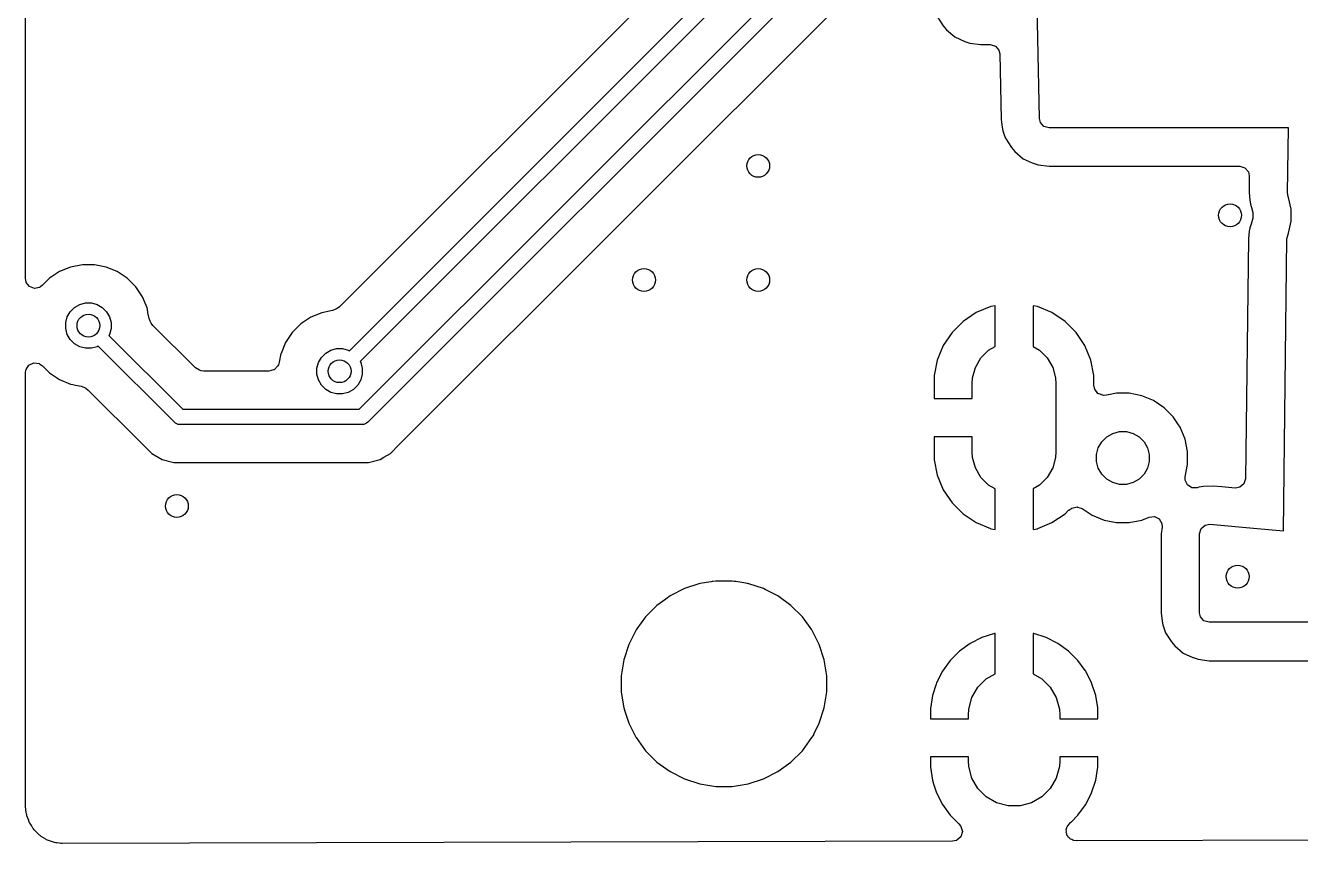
# Model space of a CAD drawing. Header units: millimetres. Extents: x 87.7 to 142.1, y -85.2 to -61.4.
# Drawn here: x 87.67 to 104.43, y -85.21 to -74.45 of the extents above; entities that cross this region are included whole.
import ezdxf

# ---------------------------------------------------------------- set-up
doc = ezdxf.new("R2010")
doc.units = ezdxf.units.MM
doc.layers.add('B.Cu', color=153, linetype='CONTINUOUS', true_color=0x4d7fc4)

msp = doc.modelspace()

# ---------------------------------------------------------------- linework, layer by layer
at = {"layer": 'B.Cu', "linetype": 'CONTINUOUS'}
for p, q in [((91.928078, -78.730499), (100.530499, -70.128078)), ((99.728422, -70.222342), (91.797946, -78.152817)), ((100.671921, -70.2695), (92.0695, -78.871921)), ((87.6733, -77.780884), (87.6733, -70.578848)), ((92.058578, -79.5), (100.430499, -71.128079)), ((100.57192, -71.2695), (92.170711, -79.670711)), ((92.59796, -79.951272), (99.382821, -73.166412)), ((100.997429, -75.678626), (100.966108, -74.2)), ((99.651386, -74.337503), (99.729171, -74.458537)), ((99.729171, -74.458537), (99.729179, -74.458548)), ((99.729179, -74.458548), (99.774923, -74.51134)), ((99.774923, -74.51134), (99.774926, -74.511343)), ((99.774926, -74.511343), (99.77493, -74.511347)), ((99.77493, -74.511347), (99.883664, -74.605567)), ((99.883664, -74.605567), (100.014541, -74.665338)), ((100.014541, -74.665338), (100.08158, -74.685023)), ((100.08158, -74.685023), (100.081584, -74.685024)), ((100.081584, -74.685024), (100.224, -74.7055)), ((100.224, -74.7055), (100.349801, -74.7055)), ((100.349801, -74.7055), (100.41684, -74.725185)), ((100.41684, -74.725185), (100.462595, -74.777989)), ((100.462595, -74.777989), (100.473773, -74.826874)), ((100.473773, -74.826874), (100.492042, -75.689333)), ((100.492042, -75.689333), (100.492043, -75.689345)), ((100.492043, -75.689345), (100.504645, -75.791297)), ((101.008607, -75.727511), (100.997429, -75.678626)), ((100.504645, -75.791297), (100.504648, -75.791315)), ((100.504648, -75.791315), (100.515821, -75.840177)), ((100.515821, -75.840177), (100.515825, -75.840191)), ((100.515825, -75.840191), (100.533435, -75.892179)), ((101.054362, -75.780315), (101.008607, -75.727511)), ((101.121401, -75.8), (101.054362, -75.780315)), ((104.265432, -75.8), (101.121401, -75.8)), ((104.254883, -76.654426), (104.265447, -75.798812)), ((104.265447, -75.798812), (104.265432, -75.8)), ((100.533435, -75.892179), (100.548788, -75.937504)), ((100.548788, -75.937504), (100.54879, -75.937507)), ((100.54879, -75.937507), (100.548791, -75.937509)), ((100.548791, -75.937509), (100.626571, -76.058537)), ((100.626571, -76.058537), (100.62658, -76.058548)), ((100.62658, -76.058548), (100.672324, -76.11134)), ((100.672324, -76.11134), (100.672327, -76.111343)), ((100.672327, -76.111343), (100.672331, -76.111347)), ((100.672331, -76.111347), (100.781065, -76.205567)), ((100.781065, -76.205567), (100.781068, -76.205568)), ((100.781068, -76.205568), (100.781069, -76.205569)), ((100.781069, -76.205569), (100.900831, -76.260264)), ((100.900831, -76.260264), (100.911942, -76.265338)), ((100.911942, -76.265338), (100.978981, -76.285023)), ((100.978981, -76.285023), (100.978985, -76.285024)), ((100.978985, -76.285024), (101.121401, -76.3055)), ((101.121401, -76.3055), (103.628112, -76.3055)), ((103.628112, -76.3055), (103.695151, -76.325185)), ((103.695151, -76.325185), (103.740906, -76.377989)), ((103.740906, -76.377989), (103.752103, -76.43103)), ((103.752103, -76.43103), (103.749422, -76.648194)), ((103.749422, -76.648194), (103.758497, -76.749987)), ((104.264312, -76.703405), (104.254883, -76.654426)), ((104.269737, -76.716501), (104.264312, -76.703405)), ((104.300499, -76.871151), (104.269737, -76.716501)), ((103.758497, -76.749987), (103.758498, -76.749998)), ((103.758498, -76.749998), (103.767923, -76.798954)), ((103.767923, -76.798954), (103.767927, -76.798973)), ((103.767927, -76.798973), (103.774574, -76.821129)), ((103.774574, -76.821129), (103.77742, -76.832564)), ((103.77742, -76.832564), (103.780188, -76.84648)), ((103.780188, -76.84648), (103.797433, -76.91084)), ((104.3005, -76.871153), (104.300499, -76.871151)), ((104.3005, -76.871156), (104.3005, -76.871153)), ((104.3005, -77.02884), (104.3005, -76.871156)), ((103.797433, -76.989156), (103.777164, -77.064803)), ((103.797433, -76.91084), (103.797433, -76.989156)), ((104.269737, -77.183495), (104.3005, -77.02884)), ((103.752231, -77.158888), (103.74194, -77.254317)), ((103.760053, -77.120798), (103.752231, -77.158888)), ((103.76166, -77.112976), (103.760053, -77.120798)), ((103.775609, -77.067496), (103.76166, -77.112976)), ((103.777164, -77.064803), (103.775609, -77.067496)), ((104.2474, -77.26057), (104.256828, -77.214658)), ((104.256828, -77.214658), (104.269737, -77.183495)), ((103.741939, -77.254329), (103.702943, -80.412975)), ((103.74194, -77.254317), (103.741939, -77.254329)), ((104.2, -81.1), (104.2474, -77.26057)), ((88.120807, -77.690613), (87.989708, -77.778211)), ((88.120824, -77.690603), (88.120807, -77.690613)), ((88.120833, -77.690598), (88.120824, -77.690603)), ((88.266496, -77.630264), (88.120833, -77.690598)), ((88.266527, -77.630257), (88.266496, -77.630264)), ((88.421153, -77.5995), (88.266527, -77.630257)), ((88.421155, -77.5995), (88.421153, -77.5995)), ((88.421158, -77.5995), (88.421155, -77.5995)), ((88.578842, -77.5995), (88.421158, -77.5995)), ((88.578845, -77.5995), (88.578842, -77.5995)), ((88.578847, -77.5995), (88.578845, -77.5995)), ((88.733471, -77.630257), (88.578847, -77.5995)), ((88.733502, -77.630264), (88.733471, -77.630257)), ((88.879165, -77.690598), (88.733502, -77.630264)), ((88.879172, -77.690602), (88.879165, -77.690598)), ((88.879185, -77.690609), (88.879172, -77.690602)), ((88.87919, -77.690612), (88.879185, -77.690609)), ((88.879191, -77.690613), (88.87919, -77.690612)), ((89.01029, -77.778211), (88.879191, -77.690613)), ((87.681113, -77.824204), (87.6733, -77.780884)), ((87.683797, -77.831402), (87.681113, -77.824204)), ((87.683799, -77.831406), (87.683797, -77.831402)), ((87.72567, -77.88734), (87.683799, -77.831406)), ((87.791135, -77.911756), (87.72567, -77.88734)), ((87.869332, -77.891485), (87.859408, -77.896904)), ((87.897586, -77.870334), (87.869332, -77.891485)), ((87.897587, -77.870331), (87.897586, -77.870334)), ((87.989701, -77.778217), (87.897587, -77.870331)), ((87.989707, -77.778212), (87.989701, -77.778217)), ((87.989708, -77.778211), (87.989707, -77.778212)), ((89.010291, -77.778212), (89.01029, -77.778211)), ((89.010297, -77.778217), (89.010291, -77.778212)), ((89.121781, -77.889701), (89.010297, -77.778217)), ((89.121786, -77.889707), (89.121781, -77.889701)), ((89.121789, -77.889711), (89.121786, -77.889707)), ((89.20939, -78.020814), (89.121789, -77.889711)), ((87.859408, -77.896904), (87.791135, -77.911756)), ((89.209397, -78.020827), (89.20939, -78.020814)), ((89.269735, -78.166498), (89.209397, -78.020827)), ((88.222836, -78.285195), (88.261994, -78.217372)), ((88.261994, -78.217372), (88.317372, -78.161994)), ((88.317372, -78.161994), (88.385195, -78.122836)), ((88.385195, -78.122836), (88.460842, -78.102567)), ((88.460842, -78.102567), (88.539158, -78.102567)), ((88.539158, -78.102567), (88.614805, -78.122836)), ((88.614805, -78.122836), (88.682628, -78.161994)), ((88.682628, -78.161994), (88.738006, -78.217372)), ((88.738006, -78.217372), (88.777164, -78.285195)), ((89.269737, -78.166503), (89.269735, -78.166498)), ((89.274382, -78.189854), (89.269737, -78.166503)), ((89.282268, -78.229499), (89.274382, -78.189854)), ((89.28242, -78.230264), (89.282268, -78.229499)), ((89.294424, -78.290613), (89.28242, -78.230264)), ((91.566475, -78.230272), (91.420833, -78.290598)), ((91.566493, -78.230265), (91.566475, -78.230272)), ((91.566498, -78.230264), (91.566493, -78.230265)), ((91.566508, -78.230261), (91.566498, -78.230264)), ((91.566509, -78.23026), (91.566508, -78.230261)), ((91.566515, -78.230259), (91.566509, -78.23026)), ((91.705363, -78.20264), (91.566515, -78.230259)), ((91.740599, -78.189854), (91.705363, -78.20264)), ((91.769693, -78.173967), (91.740599, -78.189854)), ((91.797946, -78.152817), (91.769693, -78.173967)), ((100.164632, -78.229504), (99.992657, -78.344415)), ((100.164635, -78.229502), (100.164632, -78.229504)), ((100.355735, -78.150345), (100.164635, -78.229502)), ((100.355736, -78.150345), (100.355735, -78.150345)), ((100.411998, -78.139154), (100.355736, -78.150345)), ((100.412, -78.139156), (100.411998, -78.139154)), ((100.412, -78.674685), (100.412, -78.139156)), ((100.968261, -78.150345), (100.912, -78.139154)), ((100.912, -78.139154), (100.912, -78.674685)), ((100.968263, -78.150345), (100.968261, -78.150345)), ((101.159363, -78.229502), (100.968263, -78.150345)), ((101.159366, -78.229504), (101.159363, -78.229502)), ((101.159368, -78.229505), (101.159366, -78.229504)), ((101.331335, -78.34441), (101.159368, -78.229505)), ((88.202567, -78.360842), (88.222836, -78.285195)), ((88.202567, -78.439158), (88.202567, -78.360842)), ((88.777164, -78.285195), (88.797433, -78.360842)), ((88.797433, -78.360842), (88.797433, -78.439158)), ((89.297358, -78.305362), (89.294424, -78.290613)), ((89.310144, -78.340599), (89.297358, -78.305362)), ((89.326031, -78.369693), (89.310144, -78.340599)), ((89.347181, -78.397946), (89.326031, -78.369693)), ((89.905004, -78.955769), (89.347181, -78.397946)), ((91.289701, -78.378217), (91.178217, -78.489701)), ((91.289707, -78.378212), (91.289701, -78.378217)), ((91.289708, -78.378211), (91.289707, -78.378212)), ((91.420807, -78.290613), (91.289708, -78.378211)), ((91.420824, -78.290603), (91.420807, -78.290613)), ((91.420833, -78.290598), (91.420824, -78.290603)), ((99.992654, -78.344417), (99.846417, -78.490654)), ((99.992657, -78.344415), (99.992654, -78.344417)), ((101.331339, -78.344413), (101.331335, -78.34441)), ((101.331341, -78.344415), (101.331339, -78.344413)), ((101.331344, -78.344417), (101.331341, -78.344415)), ((101.477581, -78.490654), (101.331344, -78.344417)), ((88.222836, -78.514805), (88.202567, -78.439158)), ((88.261994, -78.582628), (88.222836, -78.514805)), ((88.777164, -78.514805), (88.7695, -78.528078)), ((88.7695, -78.528078), (89.741421, -79.5)), ((88.797433, -78.439158), (88.777164, -78.514805)), ((91.178211, -78.489708), (91.090613, -78.620807)), ((91.178212, -78.489707), (91.178211, -78.489708)), ((91.178217, -78.489701), (91.178212, -78.489707)), ((99.846415, -78.490657), (99.731504, -78.662632)), ((99.846417, -78.490654), (99.846415, -78.490657)), ((101.477583, -78.490657), (101.477581, -78.490654)), ((101.477586, -78.49066), (101.477583, -78.490657)), ((101.477589, -78.490664), (101.477586, -78.49066)), ((101.592494, -78.662631), (101.477589, -78.490664)), ((88.317372, -78.638006), (88.261994, -78.582628)), ((88.385195, -78.677164), (88.317372, -78.638006)), ((88.460842, -78.697433), (88.385195, -78.677164)), ((88.539158, -78.697433), (88.460842, -78.697433)), ((88.614805, -78.677164), (88.539158, -78.697433)), ((88.628078, -78.6695), (88.614805, -78.677164)), ((89.629289, -79.67071), (88.628078, -78.6695)), ((91.090598, -78.620833), (91.030272, -78.766475)), ((91.090603, -78.620824), (91.090598, -78.620833)), ((91.090613, -78.620807), (91.090603, -78.620824)), ((91.617372, -78.761994), (91.685195, -78.722836)), ((91.685195, -78.722836), (91.760842, -78.702567)), ((91.760842, -78.702567), (91.839158, -78.702567)), ((91.839158, -78.702567), (91.914805, -78.722836)), ((91.914805, -78.722836), (91.928078, -78.730499)), ((99.731502, -78.662635), (99.65235, -78.853725)), ((99.731504, -78.662632), (99.731502, -78.662635)), ((100.225656, -78.825181), (100.327181, -78.723656)), ((100.327181, -78.723656), (100.412, -78.674685)), ((100.912, -78.674685), (100.996819, -78.723656)), ((100.996819, -78.723656), (101.098344, -78.825181)), ((101.592499, -78.662641), (101.592494, -78.662631)), ((101.671649, -78.853725), (101.592499, -78.662641)), ((87.719277, -78.918009), (87.782831, -78.88898)), ((87.782831, -78.88898), (87.851986, -78.898918)), ((87.851986, -78.898918), (87.858972, -78.902108)), ((91.007247, -78.882204), (90.995505, -78.915488)), ((91.030259, -78.766513), (91.007247, -78.882204)), ((91.030264, -78.766499), (91.030259, -78.766513)), ((91.030272, -78.766475), (91.030264, -78.766499)), ((91.502567, -78.960842), (91.522836, -78.885195)), ((91.522836, -78.885195), (91.561994, -78.817372)), ((91.561994, -78.817372), (91.617372, -78.761994)), ((92.0695, -78.871921), (92.077164, -78.885195)), ((92.077164, -78.885195), (92.097433, -78.960842)), ((99.652342, -78.853758), (99.612, -79.056574)), ((99.65235, -78.853725), (99.652342, -78.853758)), ((100.153866, -78.949524), (100.225656, -78.825181)), ((101.098344, -78.825181), (101.170134, -78.949524)), ((101.671651, -78.853733), (101.671649, -78.853725)), ((101.671654, -78.853752), (101.671651, -78.853733)), ((101.671656, -78.853757), (101.671654, -78.853752)), ((101.711408, -79.053608), (101.671656, -78.853757)), ((87.6733, -79.02257), (87.678321, -78.987643)), ((87.6733, -83.002507), (87.6733, -79.02257)), ((87.678321, -78.987643), (87.681507, -78.97679)), ((87.681507, -78.97679), (87.719277, -78.918009)), ((87.858972, -78.902108), (87.895139, -78.927218)), ((87.895139, -78.927218), (87.989707, -79.021786)), ((87.989707, -79.021786), (87.989711, -79.021789)), ((87.989711, -79.021789), (88.120814, -79.10939)), ((89.957749, -78.987065), (89.905004, -78.955769)), ((89.982991, -78.994477), (89.957749, -78.987065)), ((90.017927, -78.9995), (89.982991, -78.994477)), ((90.872003, -78.9995), (90.017927, -78.9995)), ((90.933375, -78.983247), (90.872003, -78.9995)), ((90.93974, -78.979621), (90.933375, -78.983247)), ((90.939742, -78.979621), (90.93974, -78.979621)), ((90.939743, -78.979619), (90.939742, -78.979621)), ((90.939755, -78.979613), (90.939743, -78.979619)), ((90.988258, -78.929342), (90.939755, -78.979613)), ((90.995505, -78.915488), (90.988258, -78.929342)), ((91.502567, -79.039158), (91.502567, -78.960842)), ((91.522836, -79.114805), (91.502567, -79.039158)), ((92.097433, -79.039158), (92.077164, -79.114805)), ((92.097433, -78.960842), (92.097433, -79.039158)), ((99.612, -79.056574), (99.612, -79.056579)), ((99.612, -79.056579), (99.612, -79.36)), ((100.116705, -79.088211), (100.153866, -78.949524)), ((101.170134, -78.949524), (101.207295, -79.088211)), ((101.711909, -79.055843), (101.711408, -79.053608)), ((101.712, -79.056581), (101.711909, -79.055843)), ((101.712, -79.182229), (101.712, -79.056581)), ((88.120814, -79.10939), (88.120827, -79.109397)), ((88.120827, -79.109397), (88.266498, -79.169735)), ((88.266498, -79.169735), (88.266503, -79.169737)), ((88.266503, -79.169737), (88.293474, -79.175101)), ((88.293474, -79.175101), (88.331099, -79.182586)), ((88.331099, -79.182586), (88.331123, -79.18259)), ((88.331123, -79.18259), (88.331147, -79.182595)), ((88.331147, -79.182595), (88.404364, -79.197159)), ((88.404364, -79.197159), (88.437644, -79.208901)), ((88.437644, -79.208901), (88.467021, -79.224268)), ((88.467021, -79.224268), (88.497227, -79.246462)), ((91.561994, -79.182628), (91.522836, -79.114805)), ((91.617372, -79.238006), (91.561994, -79.182628)), ((92.038006, -79.182628), (91.982628, -79.238006)), ((92.077164, -79.114805), (92.038006, -79.182628)), ((100.112, -79.16), (100.116705, -79.088211)), ((100.112, -79.36), (100.112, -79.16)), ((101.207295, -79.088211), (101.212, -79.16)), ((101.212, -79.16), (101.212, -80.06)), ((101.719061, -79.223476), (101.712, -79.182229)), ((101.722727, -79.233868), (101.719061, -79.223476)), ((101.763592, -79.290539), (101.722727, -79.233868)), ((88.497227, -79.246462), (89.214085, -79.96332)), ((91.685195, -79.277164), (91.617372, -79.238006)), ((91.760842, -79.297433), (91.685195, -79.277164)), ((91.839158, -79.297433), (91.760842, -79.297433)), ((91.914805, -79.277164), (91.839158, -79.297433)), ((91.982628, -79.238006), (91.914805, -79.277164)), ((99.612, -79.36), (100.112, -79.36)), ((101.804963, -79.306815), (101.763592, -79.290539)), ((101.808082, -79.309239), (101.804963, -79.306815)), ((101.812016, -79.309591), (101.808082, -79.309239)), ((101.828611, -79.31612), (101.812016, -79.309591)), ((101.842434, -79.317357), (101.828611, -79.31612)), ((101.877673, -79.315469), (101.842434, -79.317357)), ((101.89829, -79.311368), (101.877673, -79.315469)), ((101.904553, -79.310123), (101.89829, -79.311368)), ((102.008229, -79.2895), (101.904553, -79.310123)), ((102.008233, -79.2895), (102.008229, -79.2895)), ((102.175767, -79.2895), (102.008233, -79.2895)), ((102.175771, -79.2895), (102.175767, -79.2895)), ((102.175773, -79.2895), (102.175771, -79.2895)), ((102.340056, -79.322178), (102.175773, -79.2895)), ((102.340083, -79.322184), (102.340056, -79.322178)), ((102.494856, -79.386292), (102.340083, -79.322184)), ((102.634164, -79.479374), (102.494856, -79.386292)), ((89.741421, -79.5), (92.058578, -79.5)), ((102.752623, -79.597833), (102.634164, -79.479374)), ((89.644442, -79.683147), (89.629289, -79.67071)), ((89.655, -79.68752), (89.644442, -79.683147)), ((89.680491, -79.698079), (89.655, -79.68752)), ((89.7, -79.7), (89.680491, -79.698079)), ((92.1, -79.7), (89.7, -79.7)), ((92.119509, -79.698079), (92.1, -79.7)), ((92.155557, -79.683147), (92.119509, -79.698079)), ((92.170711, -79.670711), (92.155557, -79.683147)), ((102.752626, -79.597837), (102.752623, -79.597833)), ((102.814537, -79.690494), (102.752626, -79.597837)), ((102.845703, -79.737137), (102.814537, -79.690494)), ((102.909816, -79.891918), (102.845703, -79.737137)), ((99.612, -79.86), (99.612, -80.163424)), ((100.112, -79.86), (99.612, -79.86)), ((100.112, -80.06), (100.112, -79.86)), ((101.814326, -79.926933), (101.878933, -79.862326)), ((101.878933, -79.862326), (101.958061, -79.816642)), ((101.958061, -79.816642), (102.046316, -79.792994)), ((102.046316, -79.792994), (102.137684, -79.792994)), ((102.137684, -79.792994), (102.225939, -79.816642)), ((102.225939, -79.816642), (102.305067, -79.862326)), ((102.305067, -79.862326), (102.369674, -79.926933)), ((102.9425, -80.056233), (102.909816, -79.891918)), ((89.214085, -79.96332), (89.214106, -79.963342)), ((89.214106, -79.963342), (89.215149, -79.964385)), ((89.215149, -79.964385), (89.219479, -79.968715)), ((89.219479, -79.968715), (89.21948, -79.968716)), ((89.21948, -79.968716), (89.331284, -80.08052)), ((92.468716, -80.08052), (92.58052, -79.968716)), ((92.58052, -79.968715), (92.597956, -79.951279)), ((92.58052, -79.968716), (92.58052, -79.968715)), ((92.597956, -79.951279), (92.59796, -79.951272)), ((100.116705, -80.131789), (100.112, -80.06)), ((101.212, -80.06), (101.207295, -80.131789)), ((101.744994, -80.094316), (101.768642, -80.006061)), ((101.768642, -80.006061), (101.814326, -79.926933)), ((102.369674, -79.926933), (102.415358, -80.006061)), ((102.415358, -80.006061), (102.439006, -80.094316)), ((102.9425, -80.223767), (102.9425, -80.056233)), ((89.331284, -80.08052), (89.417442, -80.130263)), ((89.417442, -80.130263), (89.468215, -80.159577)), ((89.468215, -80.159577), (89.620942, -80.2005)), ((89.620942, -80.2005), (89.620943, -80.2005)), ((89.620943, -80.2005), (92.01138, -80.2005)), ((92.01138, -80.2005), (92.011443, -80.200501)), ((92.011443, -80.200501), (92.013347, -80.200501)), ((92.013347, -80.200501), (92.020943, -80.200501)), ((92.020943, -80.200501), (92.179054, -80.200501)), ((92.179054, -80.200501), (92.179057, -80.200501)), ((92.179057, -80.200501), (92.331785, -80.159577)), ((92.331785, -80.159577), (92.382558, -80.130263)), ((92.382558, -80.130263), (92.468716, -80.08052)), ((99.612, -80.163424), (99.652342, -80.36624)), ((100.153866, -80.270476), (100.116705, -80.131789)), ((101.207295, -80.131789), (101.170134, -80.270476)), ((101.744994, -80.185684), (101.744994, -80.094316)), ((101.768642, -80.273939), (101.744994, -80.185684)), ((102.439006, -80.185684), (102.415358, -80.273939)), ((102.439006, -80.094316), (102.439006, -80.185684)), ((102.909829, -80.388011), (102.9425, -80.223767)), ((99.652342, -80.36624), (99.652346, -80.366259)), ((99.652346, -80.366259), (99.652348, -80.366266)), ((99.652348, -80.366266), (99.65235, -80.366274)), ((99.65235, -80.366274), (99.683381, -80.441188)), ((100.225656, -80.394819), (100.153866, -80.270476)), ((100.327181, -80.496344), (100.225656, -80.394819)), ((101.098344, -80.394819), (100.996819, -80.496344)), ((101.170134, -80.270476), (101.098344, -80.394819)), ((101.814326, -80.353067), (101.768642, -80.273939)), ((101.878933, -80.417674), (101.814326, -80.353067)), ((102.369674, -80.353067), (102.305067, -80.417674)), ((102.415358, -80.273939), (102.369674, -80.353067)), ((102.908949, -80.431442), (102.909829, -80.388011)), ((99.683381, -80.441188), (99.731502, -80.557363)), ((99.731502, -80.557363), (99.731504, -80.557366)), ((99.731504, -80.557366), (99.731505, -80.557368)), ((99.731505, -80.557368), (99.84641, -80.729335)), ((100.412, -80.545314), (100.327181, -80.496344)), ((100.412, -81.080841), (100.412, -80.545314)), ((100.996819, -80.496344), (100.912, -80.545314)), ((100.912, -80.545314), (100.912, -81.080841)), ((101.958061, -80.463358), (101.878933, -80.417674)), ((102.046316, -80.487006), (101.958061, -80.463358)), ((102.137684, -80.487006), (102.046316, -80.487006)), ((102.225939, -80.463358), (102.137684, -80.487006)), ((102.305067, -80.417674), (102.225939, -80.463358)), ((102.938798, -80.494615), (102.908949, -80.431442)), ((102.998062, -80.531622), (102.938798, -80.494615)), ((103.067926, -80.530714), (102.998062, -80.531622)), ((103.087518, -80.524683), (103.067926, -80.530714)), ((103.087519, -80.524682), (103.087518, -80.524683)), ((103.087522, -80.524682), (103.087519, -80.524682)), ((103.150257, -80.513985), (103.087522, -80.524682)), ((103.150258, -80.513984), (103.150257, -80.513985)), ((103.150264, -80.513984), (103.150258, -80.513984)), ((103.280976, -80.508868), (103.150264, -80.513984)), ((103.280988, -80.508869), (103.280976, -80.508868)), ((103.28099, -80.508869), (103.280988, -80.508869)), ((103.391743, -80.518937), (103.28099, -80.508869)), ((103.567726, -80.534935), (103.391743, -80.518937)), ((103.629067, -80.524866), (103.567726, -80.534935)), ((103.682432, -80.479766), (103.629067, -80.524866)), ((103.702943, -80.412975), (103.682432, -80.479766)), ((99.84641, -80.729335), (99.846413, -80.729339)), ((99.846413, -80.729339), (99.846415, -80.729341)), ((99.846415, -80.729341), (99.846417, -80.729344)), ((99.846417, -80.729344), (99.992654, -80.875581)), ((99.992654, -80.875581), (99.992657, -80.875583)), ((99.992657, -80.875583), (99.99266, -80.875586)), ((99.99266, -80.875586), (99.992664, -80.875589)), ((99.992664, -80.875589), (100.164631, -80.990494)), ((101.159368, -80.990494), (101.331334, -80.87559)), ((101.331334, -80.87559), (101.379227, -80.827695)), ((101.379227, -80.827695), (101.382639, -80.825142)), ((101.382639, -80.825142), (101.407476, -80.806548)), ((101.407476, -80.806548), (101.421201, -80.799053)), ((101.421201, -80.799053), (101.48947, -80.784202)), ((101.48947, -80.784202), (101.496798, -80.784726)), ((101.496798, -80.784726), (101.556843, -80.805308)), ((101.556843, -80.805308), (101.662029, -80.87559)), ((101.662029, -80.87559), (101.689137, -80.893703)), ((101.689137, -80.893703), (101.843918, -80.957816)), ((102.436641, -80.917819), (102.506107, -80.910351)), ((102.506107, -80.910351), (102.568586, -80.941625)), ((100.164631, -80.990494), (100.164641, -80.990499)), ((100.164641, -80.990499), (100.35166, -81.067965)), ((100.35166, -81.067965), (100.354222, -81.069134)), ((100.354222, -81.069134), (100.355722, -81.069648)), ((100.355722, -81.069648), (100.355723, -81.069648)), ((100.355723, -81.069648), (100.355725, -81.069649)), ((100.355725, -81.069649), (100.412, -81.080842)), ((100.912, -81.080842), (100.968274, -81.069649)), ((100.968274, -81.069649), (100.968275, -81.069648)), ((100.968275, -81.069648), (100.968277, -81.069648)), ((100.968277, -81.069648), (100.969772, -81.069135)), ((100.969772, -81.069135), (100.972326, -81.06797)), ((100.972326, -81.06797), (101.159358, -80.990499)), ((101.159358, -80.990499), (101.159368, -80.990494)), ((101.843918, -80.957816), (102.008203, -80.990494)), ((102.008203, -80.990494), (102.008228, -80.990499)), ((102.008228, -80.990499), (102.008232, -80.9905)), ((102.008232, -80.9905), (102.008233, -80.9905)), ((102.008233, -80.9905), (102.175768, -80.9905)), ((102.175768, -80.9905), (102.175769, -80.990499)), ((102.175769, -80.990499), (102.340082, -80.957816)), ((102.340082, -80.957816), (102.436641, -80.917819)), ((102.568586, -80.941625), (102.604239, -81.001714)), ((102.606829, -81.050026), (102.5945, -81.13578)), ((102.604239, -81.001714), (102.606829, -81.050026)), ((103.1, -81.135784), (103.119685, -81.068745)), ((103.119685, -81.068745), (103.172489, -81.02299)), ((103.172489, -81.02299), (103.235224, -81.012293)), ((103.235224, -81.012293), (103.856195, -81.068745)), ((103.856195, -81.068745), (104.199999, -81.1)), ((100.412, -81.080842), (100.412, -81.080841)), ((100.912, -81.080841), (100.912, -81.080842)), ((102.5945, -81.13578), (102.5945, -81.135784)), ((102.5945, -81.135784), (102.5945, -82.176)), ((103.1, -82.176), (103.1, -81.135784)), ((104.199999, -81.1), (104.199999, -81.099999)), ((104.199999, -81.099999), (104.2, -81.1)), ((96.331782, -81.857245), (96.142382, -81.953749)), ((96.533963, -81.791552), (96.331782, -81.857245)), ((96.684282, -81.767744), (96.533963, -81.791552)), ((96.695242, -81.766008), (96.684282, -81.767744)), ((96.704976, -81.764466), (96.695242, -81.766008)), ((96.743909, -81.7583), (96.704976, -81.764466)), ((96.743913, -81.7583), (96.743909, -81.7583)), ((96.956487, -81.7583), (96.743913, -81.7583)), ((96.95649, -81.7583), (96.956487, -81.7583)), ((96.985689, -81.762924), (96.95649, -81.7583)), ((97.005157, -81.766008), (96.985689, -81.762924)), ((97.112704, -81.783042), (97.005157, -81.766008)), ((97.156799, -81.790026), (97.112704, -81.783042)), ((97.161562, -81.7904), (97.156799, -81.790026)), ((97.170752, -81.79257), (97.161562, -81.7904)), ((97.175274, -81.794423), (97.170752, -81.79257)), ((97.27175, -81.82577), (97.175274, -81.794423)), ((97.368612, -81.857243), (97.27175, -81.82577)), ((97.368613, -81.857243), (97.368612, -81.857243)), ((97.368614, -81.857244), (97.368613, -81.857243)), ((97.39044, -81.868365), (97.368614, -81.857244)), ((97.390445, -81.868367), (97.39044, -81.868365)), ((97.47972, -81.913855), (97.390445, -81.868367)), ((97.55802, -81.953751), (97.47972, -81.913855)), ((95.97041, -82.078692), (95.820092, -82.22901)), ((96.085572, -81.995023), (95.97041, -82.078692)), ((96.142379, -81.953751), (96.085572, -81.995023)), ((96.142382, -81.953749), (96.142379, -81.95375)), ((96.142379, -81.95375), (96.142379, -81.953751)), ((97.729986, -82.07869), (97.55802, -81.953751)), ((97.729988, -82.078692), (97.729986, -82.07869)), ((97.880312, -82.229016), (97.729988, -82.078692)), ((95.82009, -82.229013), (95.706423, -82.385465)), ((95.820092, -82.22901), (95.82009, -82.229013)), ((98.0049, -82.400499), (97.880312, -82.229016)), ((102.5945, -82.176), (102.594501, -82.176009)), ((102.594501, -82.176009), (102.606052, -82.28345)), ((103.111206, -82.227511), (103.1, -82.176)), ((103.156961, -82.280315), (103.111206, -82.227511)), ((95.695149, -82.400982), (95.598645, -82.59038)), ((95.706423, -82.385465), (95.695149, -82.400982)), ((98.004902, -82.400503), (98.0049, -82.400499)), ((98.005248, -82.400979), (98.004902, -82.400503)), ((98.005249, -82.400981), (98.005248, -82.400979)), ((98.005251, -82.400984), (98.005249, -82.400981)), ((98.101757, -82.590388), (98.005251, -82.400984)), ((102.606052, -82.28345), (102.606054, -82.283462)), ((102.606054, -82.283462), (102.61726, -82.334972)), ((102.61726, -82.334972), (102.651383, -82.437497)), ((103.224, -82.3), (103.156961, -82.280315)), ((105.176, -82.3), (103.224, -82.3)), ((100.085471, -82.579197), (99.945402, -82.680961)), ((100.239744, -82.50059), (100.085471, -82.579197)), ((100.404393, -82.447092), (100.239744, -82.50059)), ((100.404406, -82.447088), (100.404393, -82.447092)), ((100.40441, -82.447087), (100.404406, -82.447088)), ((100.404418, -82.447085), (100.40441, -82.447087)), ((100.404422, -82.447084), (100.404418, -82.447085)), ((100.404429, -82.447083), (100.404422, -82.447084)), ((100.411998, -82.445884), (100.404429, -82.447083)), ((100.411999, -82.445884), (100.411998, -82.445884)), ((100.412, -82.445884), (100.411999, -82.445884)), ((100.412, -82.977444), (100.412, -82.445884)), ((100.919581, -82.447085), (100.912, -82.445884)), ((100.912, -82.445884), (100.912, -82.977444)), ((100.919589, -82.447087), (100.919581, -82.447085)), ((100.919599, -82.44709), (100.919589, -82.447087)), ((100.919605, -82.447092), (100.919599, -82.44709)), ((101.084254, -82.50059), (100.919605, -82.447092)), ((101.084257, -82.500591), (101.084254, -82.50059)), ((101.238524, -82.579195), (101.084257, -82.500591)), ((101.238526, -82.579196), (101.238524, -82.579195)), ((101.238527, -82.579197), (101.238526, -82.579196)), ((101.378596, -82.680961), (101.238527, -82.579197)), ((102.651383, -82.437497), (102.651386, -82.437503)), ((102.651386, -82.437503), (102.729171, -82.558537)), ((102.729171, -82.558537), (102.729179, -82.558548)), ((102.729179, -82.558548), (102.774923, -82.61134)), ((95.598645, -82.59038), (95.532952, -82.792559)), ((98.167446, -82.792557), (98.101757, -82.590388)), ((99.945402, -82.680961), (99.822961, -82.803402)), ((101.501037, -82.803402), (101.378596, -82.680961)), ((102.774923, -82.61134), (102.774926, -82.611343)), ((102.774926, -82.611343), (102.77493, -82.611347)), ((102.77493, -82.611347), (102.883664, -82.705567)), ((102.883664, -82.705567), (102.883667, -82.705568)), ((102.883667, -82.705568), (102.883668, -82.705569)), ((102.883668, -82.705569), (103.011166, -82.763797)), ((95.532952, -82.792559), (95.4997, -83.002507)), ((98.2007, -83.002513), (98.167446, -82.792557)), ((99.822961, -82.803402), (99.721197, -82.943471)), ((101.596264, -82.934474), (101.501037, -82.803402)), ((103.011166, -82.763797), (103.014541, -82.765338)), ((103.014541, -82.765338), (103.08158, -82.785023)), ((103.08158, -82.785023), (103.081584, -82.785024)), ((103.081584, -82.785024), (103.224, -82.8055)), ((103.224, -82.8055), (105.17599, -82.8055)), ((87.6733, -84.701728), (87.6733, -83.002507)), ((95.4997, -83.002507), (95.4997, -83.215091)), ((98.2007, -83.215087), (98.2007, -83.002513)), ((99.721195, -82.943475), (99.642591, -83.097742)), ((99.721196, -82.943473), (99.721195, -82.943475)), ((99.721197, -82.943471), (99.721196, -82.943473)), ((100.185988, -83.154743), (100.296743, -83.043988)), ((100.296743, -83.043988), (100.412, -82.977444)), ((100.912, -82.977444), (101.027257, -83.043988)), ((101.027257, -83.043988), (101.138012, -83.154743)), ((101.602804, -82.943475), (101.596264, -82.934474)), ((101.681408, -83.097742), (101.602804, -82.943475)), ((95.4997, -83.215091), (95.529653, -83.404205)), ((98.167446, -83.425043), (98.2007, -83.215087)), ((99.637047, -83.114805), (99.589084, -83.262414)), ((99.642591, -83.097742), (99.637047, -83.114805)), ((100.107672, -83.29039), (100.185988, -83.154743)), ((101.138012, -83.154743), (101.216328, -83.29039)), ((101.734914, -83.262415), (101.681408, -83.097742)), ((95.529653, -83.404205), (95.532952, -83.425034)), ((99.589084, -83.262414), (99.562, -83.433423)), ((100.067133, -83.441684), (100.107672, -83.29039)), ((101.216328, -83.29039), (101.256867, -83.441684)), ((101.760671, -83.425039), (101.734914, -83.262415)), ((95.532952, -83.425034), (95.532955, -83.425046)), ((95.532955, -83.425046), (95.550973, -83.480503)), ((95.550973, -83.480503), (95.550974, -83.480503)), ((95.550974, -83.480503), (95.598645, -83.627218)), ((98.101757, -83.627212), (98.167446, -83.425043)), ((99.562, -83.433423), (99.562, -83.433428)), ((99.562, -83.433428), (99.562, -83.57)), ((99.562, -83.57), (100.062, -83.57)), ((100.062, -83.52), (100.067133, -83.441684)), ((100.062, -83.57), (100.062, -83.52)), ((101.256867, -83.441684), (101.262, -83.52)), ((101.262, -83.52), (101.262, -83.57)), ((101.262, -83.57), (101.762, -83.57)), ((101.762, -83.433428), (101.760671, -83.425039)), ((101.762, -83.57), (101.762, -83.433428)), ((95.598645, -83.627218), (95.691732, -83.809911)), ((98.03393, -83.760329), (98.101757, -83.627212)), ((95.691732, -83.809911), (95.695151, -83.81662)), ((95.695151, -83.81662), (95.82009, -83.988586)), ((97.880309, -83.988586), (98.005248, -83.81662)), ((98.005247, -83.81662), (98.005251, -83.816616)), ((98.005248, -83.81662), (98.005247, -83.81662)), ((98.005251, -83.816616), (98.005253, -83.81661)), ((98.005253, -83.81661), (98.025645, -83.788544)), ((98.025645, -83.788544), (98.03393, -83.760329)), ((95.82009, -83.988586), (95.820092, -83.988588)), ((95.820092, -83.988588), (95.970416, -84.138912)), ((97.730805, -84.13809), (97.880304, -83.988592)), ((97.880304, -83.988592), (97.880306, -83.988588)), ((97.880306, -83.988588), (97.880309, -83.988586)), ((100.062, -84.07), (99.562, -84.07)), ((99.562, -84.07), (99.562, -84.206571)), ((100.062, -84.12), (100.062, -84.07)), ((101.762, -84.07), (101.262, -84.07)), ((101.262, -84.07), (101.262, -84.12)), ((101.762, -84.206571), (101.762, -84.07)), ((95.970416, -84.138912), (96.142369, -84.263842)), ((97.558016, -84.263851), (97.636856, -84.206571)), ((97.636856, -84.206571), (97.729986, -84.138909)), ((97.729986, -84.138909), (97.729987, -84.138906)), ((97.729987, -84.138906), (97.72999, -84.138905)), ((97.72999, -84.138905), (97.729992, -84.138904)), ((97.729992, -84.138904), (97.729993, -84.138902)), ((97.729993, -84.138902), (97.730047, -84.138863)), ((97.730047, -84.138863), (97.730805, -84.13809)), ((99.562, -84.206571), (99.561999, -84.206574)), ((99.561999, -84.206574), (99.589084, -84.377584)), ((100.067133, -84.198316), (100.062, -84.12)), ((100.107672, -84.34961), (100.067133, -84.198316)), ((101.256867, -84.198316), (101.216328, -84.34961)), ((101.262, -84.12), (101.256867, -84.198316)), ((101.734914, -84.377584), (101.762, -84.206571)), ((96.142369, -84.263842), (96.1424, -84.26386)), ((96.1424, -84.26386), (96.142642, -84.263982)), ((96.142642, -84.263982), (96.331788, -84.360357)), ((96.331788, -84.360357), (96.533957, -84.426046)), ((96.533957, -84.426046), (96.743913, -84.4593)), ((96.956487, -84.4593), (97.166443, -84.426046)), ((97.166443, -84.426046), (97.368612, -84.360357)), ((97.368612, -84.360357), (97.558016, -84.263851)), ((99.589084, -84.377584), (99.604831, -84.426046)), ((99.604831, -84.426046), (99.642591, -84.542257)), ((100.185988, -84.485257), (100.107672, -84.34961)), ((101.216328, -84.34961), (101.138012, -84.485257)), ((101.681408, -84.542257), (101.734914, -84.377584)), ((96.743913, -84.4593), (96.743914, -84.4593)), ((96.743914, -84.4593), (96.956486, -84.4593)), ((96.956486, -84.4593), (96.956487, -84.4593)), ((99.642591, -84.542257), (99.721195, -84.696524)), ((100.296743, -84.596012), (100.185988, -84.485257)), ((100.43239, -84.674328), (100.296743, -84.596012)), ((101.027257, -84.596012), (100.89161, -84.674328)), ((101.138012, -84.485257), (101.027257, -84.596012)), ((101.602804, -84.696524), (101.681408, -84.542257)), ((87.673494, -84.708669), (87.6733, -84.701728)), ((87.673887, -84.715643), (87.673494, -84.708669)), ((87.674468, -84.722534), (87.673887, -84.715643)), ((87.683513, -84.802687), (87.674468, -84.722534)), ((99.721195, -84.696524), (99.721197, -84.696527)), ((99.721197, -84.696527), (99.82296, -84.836594)), ((100.583684, -84.714867), (100.43239, -84.674328)), ((100.740316, -84.714867), (100.583684, -84.714867)), ((100.89161, -84.674328), (100.740316, -84.714867)), ((101.522831, -84.806598), (101.602804, -84.696524)), ((87.685848, -84.816402), (87.683513, -84.802687)), ((87.68894, -84.829925), (87.685848, -84.816402)), ((87.692796, -84.843286), (87.68894, -84.829925)), ((87.715179, -84.907139), (87.692796, -84.843286)), ((87.71518, -84.907142), (87.715179, -84.907139)), ((87.715978, -84.909419), (87.71518, -84.907141)), ((87.71518, -84.907141), (87.71518, -84.907142)), ((87.721326, -84.922313), (87.715978, -84.909419)), ((87.727352, -84.934803), (87.721326, -84.922313)), ((99.82296, -84.836594), (99.822964, -84.836598)), ((99.822964, -84.836598), (99.822967, -84.836602)), ((99.822967, -84.836602), (99.883408, -84.897043)), ((99.883408, -84.897043), (99.938046, -84.951681)), ((101.384771, -84.953401), (101.408781, -84.929536)), ((101.408781, -84.929536), (101.411638, -84.925997)), ((101.411638, -84.925997), (101.50103, -84.836604)), ((101.50103, -84.836604), (101.501035, -84.836598)), ((101.501035, -84.836598), (101.522831, -84.806598)), ((87.734092, -84.946974), (87.727352, -84.934803)), ((87.750292, -84.972704), (87.734092, -84.946974)), ((87.771443, -85.006298), (87.750292, -84.972704)), ((87.779507, -85.01764), (87.771443, -85.006298)), ((87.788176, -85.028485), (87.779507, -85.01764)), ((87.797463, -85.038852), (87.788176, -85.028485)), ((87.81202, -85.053372), (87.797463, -85.038852)), ((87.841381, -85.082658), (87.81202, -85.053372)), ((87.847096, -85.088358), (87.841381, -85.082658)), ((87.85749, -85.097621), (87.847096, -85.088358)), ((87.865444, -85.103946), (87.85749, -85.097621)), ((99.938046, -84.951681), (99.954205, -84.97159)), ((99.954205, -84.97159), (99.960382, -84.981055)), ((99.960382, -84.981055), (99.962708, -84.984618)), ((99.962708, -84.984618), (99.982862, -85.051518)), ((99.982862, -85.051518), (99.963648, -85.118694)), ((101.346755, -85.029855), (101.35661, -84.995965)), ((101.349336, -85.047486), (101.346755, -85.029855)), ((101.346845, -85.065137), (101.349336, -85.047486)), ((101.354294, -85.08134), (101.346845, -85.065137)), ((101.356878, -85.098987), (101.354294, -85.08134)), ((101.35661, -84.995965), (101.359256, -84.990131)), ((101.368584, -85.112426), (101.356878, -85.098987)), ((101.359256, -84.990131), (101.384771, -84.953401)), ((87.868338, -85.106247), (87.865444, -85.103946)), ((87.879711, -85.11429), (87.868338, -85.106247)), ((87.939133, -85.15149), (87.879711, -85.11429)), ((87.951334, -85.158206), (87.939133, -85.15149)), ((87.963833, -85.164197), (87.951334, -85.158206)), ((87.976713, -85.169502), (87.963833, -85.164197)), ((88.042919, -85.192518), (87.976713, -85.169502)), ((88.056305, -85.196344), (88.042919, -85.192518)), ((88.06983, -85.1994), (88.056305, -85.196344)), ((88.083567, -85.201702), (88.06983, -85.1994)), ((88.12167, -85.205903), (88.083567, -85.201702)), ((88.121672, -85.205903), (88.12167, -85.205903)), ((88.136259, -85.207511), (88.121672, -85.205903)), ((88.143184, -85.208079), (88.136259, -85.207511)), ((88.150135, -85.208453), (88.143184, -85.208079)), ((88.157116, -85.208632), (88.150135, -85.208453)), ((99.854585, -85.178527), (88.157116, -85.208632)), ((99.906559, -85.166961), (99.854585, -85.178527)), ((99.911158, -85.164822), (99.906559, -85.166961)), ((99.911166, -85.164818), (99.911158, -85.164822)), ((99.963648, -85.118694), (99.911166, -85.164818)), ((101.376029, -85.12862), (101.368584, -85.112426)), ((101.391056, -85.138224), (101.376029, -85.12862)), ((101.40277, -85.151672), (101.391056, -85.138224)), ((101.419883, -85.156648), (101.40277, -85.151672)), ((101.434901, -85.166247), (101.419883, -85.156648)), ((101.44576, -85.169406), (101.434901, -85.166247)), ((101.480716, -85.174342), (101.44576, -85.169406)), ((108.469167, -85.156357), (101.480716, -85.174342))]:
    msp.add_line(p, q, dxfattribs=at)
at = {"layer": 'B.Cu'}
for centre in [(97.3, -76.3), (103.5, -76.949998), (95.8, -77.8), (97.3, -77.8), (88.5, -78.4), (91.8, -79), (89.662, -80.772), (103.6, -81.7)]:
    msp.add_circle(centre, 0.15, dxfattribs=at)

doc.saveas('drawing.dxf')
